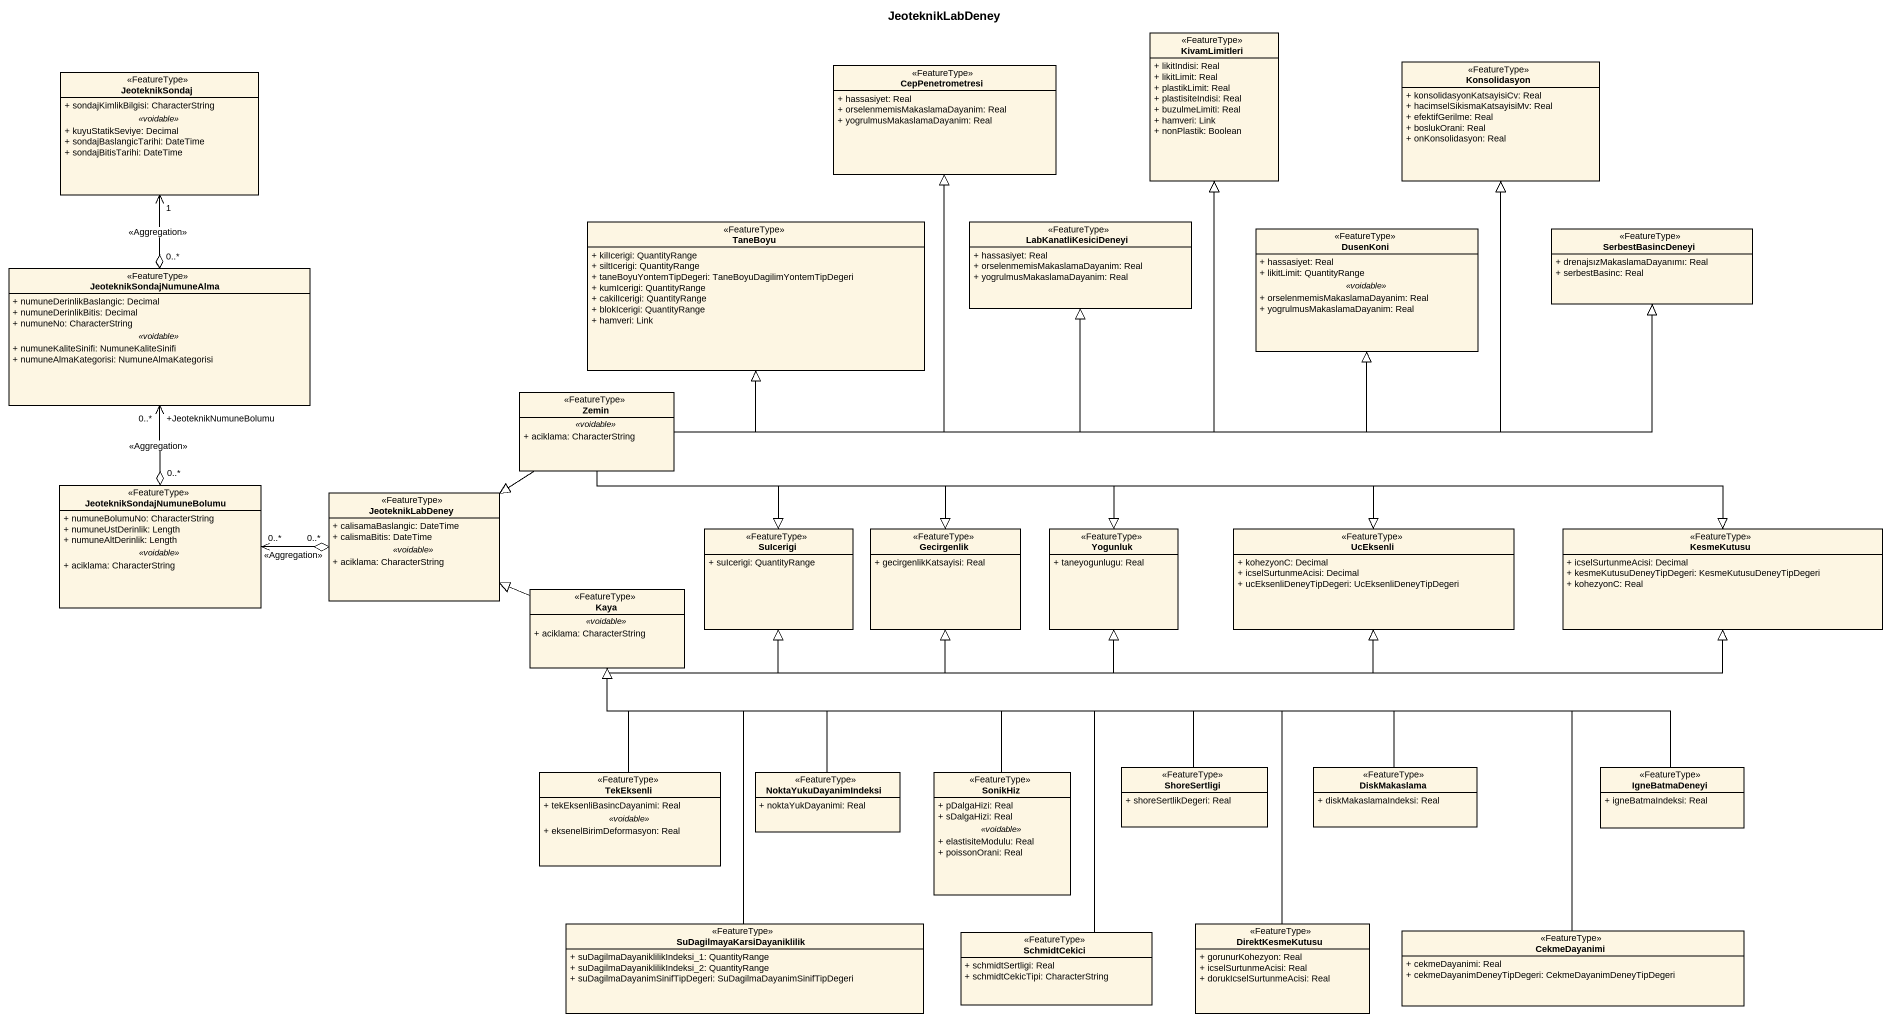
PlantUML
@startuml
title JeoteknikLabDeney
hide circle
hide empty members
skinparam classAttributeIconSize 0
class CepPenetrometresi <<FeatureType>> {
  + hassasiyet: Real
  + orselenmemisMakaslamaDayanim: Real
  + yogrulmusMakaslamaDayanim: Real
}
class KivamLimitleri <<FeatureType>> {
  + likitIndisi: Real
  + likitLimit: Real
  + plastikLimit: Real
  + plastisiteIndisi: Real
  + buzulmeLimiti: Real
  + hamveri: Link
  + nonPlastik: Boolean
}
class Konsolidasyon <<FeatureType>> {
  + konsolidasyonKatsayisiCv: Real
  + hacimselSikismaKatsayisiMv: Real
  + efektifGerilme: Real
  + boslukOrani: Real
  + onKonsolidasyon: Real
}
class JeoteknikSondaj <<FeatureType>> {
  + sondajKimlikBilgisi: CharacterString
  .. <<voidable>> ..
  + kuyuStatikSeviye: Decimal
  + sondajBaslangicTarihi: DateTime
  + sondajBitisTarihi: DateTime
}
class TaneBoyu <<FeatureType>> {
  + kilIcerigi: QuantityRange
  + siltIcerigi: QuantityRange
  + taneBoyuYontemTipDegeri: TaneBoyuDagilimYontemTipDegeri
  + kumIcerigi: QuantityRange
  + cakilIcerigi: QuantityRange
  + blokIcerigi: QuantityRange
  + hamveri: Link
}
class LabKanatliKesiciDeneyi <<FeatureType>> {
  + hassasiyet: Real
  + orselenmemisMakaslamaDayanim: Real
  + yogrulmusMakaslamaDayanim: Real
}
class DusenKoni <<FeatureType>> {
  + hassasiyet: Real
  + likitLimit: QuantityRange
  .. <<voidable>> ..
  + orselenmemisMakaslamaDayanim: Real
  + yogrulmusMakaslamaDayanim: Real
}
class SerbestBasincDeneyi <<FeatureType>> {
  + drenajsızMakaslamaDayanımı: Real
  + serbestBasinc: Real
}
class JeoteknikSondajNumuneAlma <<FeatureType>> {
  + numuneDerinlikBaslangic: Decimal
  + numuneDerinlikBitis: Decimal
  + numuneNo: CharacterString
  .. <<voidable>> ..
  + numuneKaliteSinifi: NumuneKaliteSinifi
  + numuneAlmaKategorisi: NumuneAlmaKategorisi
}
class Zemin <<FeatureType>> {
  .. <<voidable>> ..
  + aciklama: CharacterString
}
class JeoteknikSondajNumuneBolumu <<FeatureType>> {
  + numuneBolumuNo: CharacterString
  + numuneUstDerinlik: Length
  + numuneAltDerinlik: Length
  .. <<voidable>> ..
  + aciklama: CharacterString
}
class JeoteknikLabDeney <<FeatureType>> {
  + calisamaBaslangic: DateTime
  + calismaBitis: DateTime
  .. <<voidable>> ..
  + aciklama: CharacterString
}
class SuIcerigi <<FeatureType>> {
  + suIcerigi: QuantityRange
}
class Gecirgenlik <<FeatureType>> {
  + gecirgenlikKatsayisi: Real
}
class Yogunluk <<FeatureType>> {
  + taneyogunlugu: Real
}
class UcEksenli <<FeatureType>> {
  + kohezyonC: Decimal
  + icselSurtunmeAcisi: Decimal
  + ucEksenliDeneyTipDegeri: UcEksenliDeneyTipDegeri
}
class KesmeKutusu <<FeatureType>> {
  + icselSurtunmeAcisi: Decimal
  + kesmeKutusuDeneyTipDegeri: KesmeKutusuDeneyTipDegeri
  + kohezyonC: Real
}
class Kaya <<FeatureType>> {
  .. <<voidable>> ..
  + aciklama: CharacterString
}
class TekEksenli <<FeatureType>> {
  + tekEksenliBasincDayanimi: Real
  .. <<voidable>> ..
  + eksenelBirimDeformasyon: Real
}
class NoktaYukuDayanimIndeksi <<FeatureType>> {
  + noktaYukDayanimi: Real
}
class SonikHiz <<FeatureType>> {
  + pDalgaHizi: Real
  + sDalgaHizi: Real
  .. <<voidable>> ..
  + elastisiteModulu: Real
  + poissonOrani: Real
}
class ShoreSertligi <<FeatureType>> {
  + shoreSertlikDegeri: Real
}
class DiskMakaslama <<FeatureType>> {
  + diskMakaslamaIndeksi: Real
}
class IgneBatmaDeneyi <<FeatureType>> {
  + igneBatmaIndeksi: Real
}
class SuDagilmayaKarsiDayaniklilik <<FeatureType>> {
  + suDagilmaDayaniklilikIndeksi_1: QuantityRange
  + suDagilmaDayaniklilikIndeksi_2: QuantityRange
  + suDagilmaDayanimSinifTipDegeri: SuDagilmaDayanimSinifTipDegeri
}
class SchmidtCekici <<FeatureType>> {
  + schmidtSertligi: Real
  + schmidtCekicTipi: CharacterString
}
class DirektKesmeKutusu <<FeatureType>> {
  + gorunurKohezyon: Real
  + icselSurtunmeAcisi: Real
  + dorukIcselSurtunmeAcisi: Real
}
class CekmeDayanimi <<FeatureType>> {
  + cekmeDayanimi: Real
  + cekmeDayanimDeneyTipDegeri: CekmeDayanimDeneyTipDegeri
}
JeoteknikSondajNumuneAlma "0..*" o-up-> "1" JeoteknikSondaj : <<Aggregation>>
Zemin -up-|> CepPenetrometresi
Zemin -right-|> KivamLimitleri
Zemin -right-|> Konsolidasyon
Zemin -up-|> TaneBoyu
Zemin -right-|> LabKanatliKesiciDeneyi
Zemin -right-|> DusenKoni
Zemin -right-|> SerbestBasincDeneyi
Zemin --|> JeoteknikLabDeney
Zemin --|> SuIcerigi
Zemin -right-|> Gecirgenlik
Zemin -right-|> Yogunluk
Zemin -right-|> UcEksenli
Zemin -right-|> KesmeKutusu
JeoteknikSondajNumuneBolumu "0..*" o-up-> "+JeoteknikNumuneBolumu\n0..*" JeoteknikSondajNumuneAlma : <<Aggregation>>
JeoteknikLabDeney "0..*" o-left-> "0..*" JeoteknikSondajNumuneBolumu : <<Aggregation>>
Kaya -left-|> JeoteknikLabDeney
Kaya -right-|> SuIcerigi
Kaya -right-|> Gecirgenlik
Kaya -right-|> Yogunluk
Kaya -right-|> UcEksenli
Kaya -right-|> KesmeKutusu
TekEksenli -up-|> Kaya
NoktaYukuDayanimIndeksi -up-|> Kaya
SonikHiz -left-|> Kaya
ShoreSertligi -left-|> Kaya
DiskMakaslama -left-|> Kaya
IgneBatmaDeneyi -left-|> Kaya
SuDagilmayaKarsiDayaniklilik -up-|> Kaya
SchmidtCekici -up-|> Kaya
DirektKesmeKutusu -left-|> Kaya
CekmeDayanimi -left-|> Kaya
@enduml
